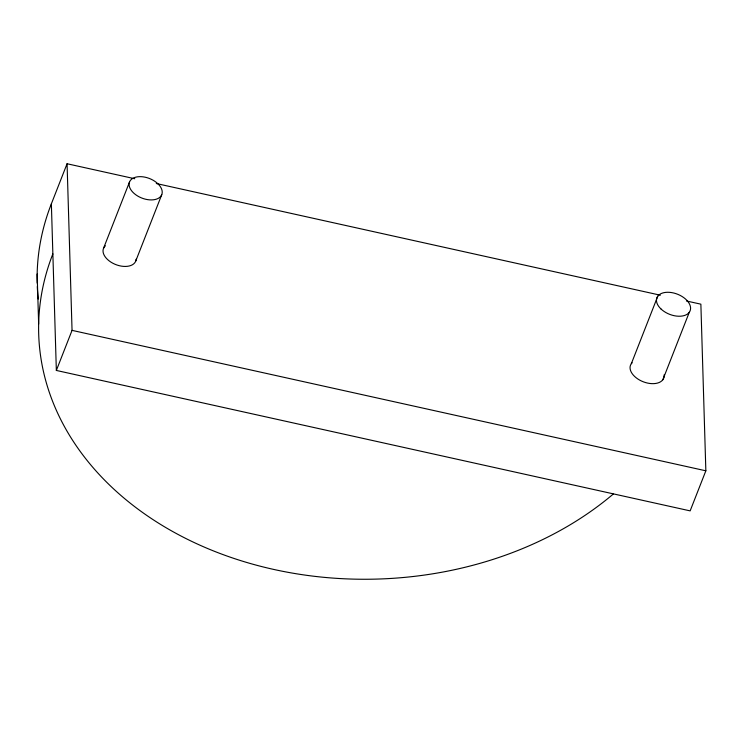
<?xml version="1.0" encoding="UTF-8"?>
<svg xmlns="http://www.w3.org/2000/svg" width="743" height="743" viewBox="0 0 743 743"><rect width="100%" height="100%" fill="white"/><g stroke="black" fill="none" stroke-linecap="round" stroke-linejoin="round"><path stroke-width="1.11" d="M37.178 283.139A331.22 255.081 -1.7 0 1 51.369 203.823L67.074 163.748L134.771 178.747M103.481 248.431L129.551 181.914M686.421 300.971L700.872 304.175L705.85 470.802L690.145 510.878L56.347 370.441L72.052 330.366L67.074 163.748M135.69 261.183L161.76 194.666A17.321 10.495 21.4 0 0 141.003 176.667A17.321 10.495 21.4 0 0 134.214 193.533A17.321 10.495 21.4 0 0 161.76 194.666M631.355 363.643L657.778 296.216M662.849 379.729L689.281 312.301M156.29 183.512L660.369 295.203M72.052 330.366L705.85 470.802M51.369 203.823L56.347 370.441M37.15 274.028L38.645 324.087M38.237 299.048A331.22 255.081 -1.7 0 1 37.289 286.557M613.244 494.067A331.22 255.081 -1.7 0 1 205.319 547.545A331.22 255.081 -1.7 0 1 52.864 253.883M136.145 259.186A17.321 10.495 21.4 0 1 114.784 264.174A17.321 10.495 21.4 0 1 105.404 245.803M664.121 374.871A17.832 10.801 21.4 0 1 643.522 381.883A17.832 10.801 21.4 0 1 632.089 362.798M661.047 309.032A17.832 10.801 21.4 0 0 689.848 311.391A17.832 10.801 21.4 0 0 669.684 292.352A17.832 10.801 21.4 0 0 661.047 309.032"/></g></svg>
